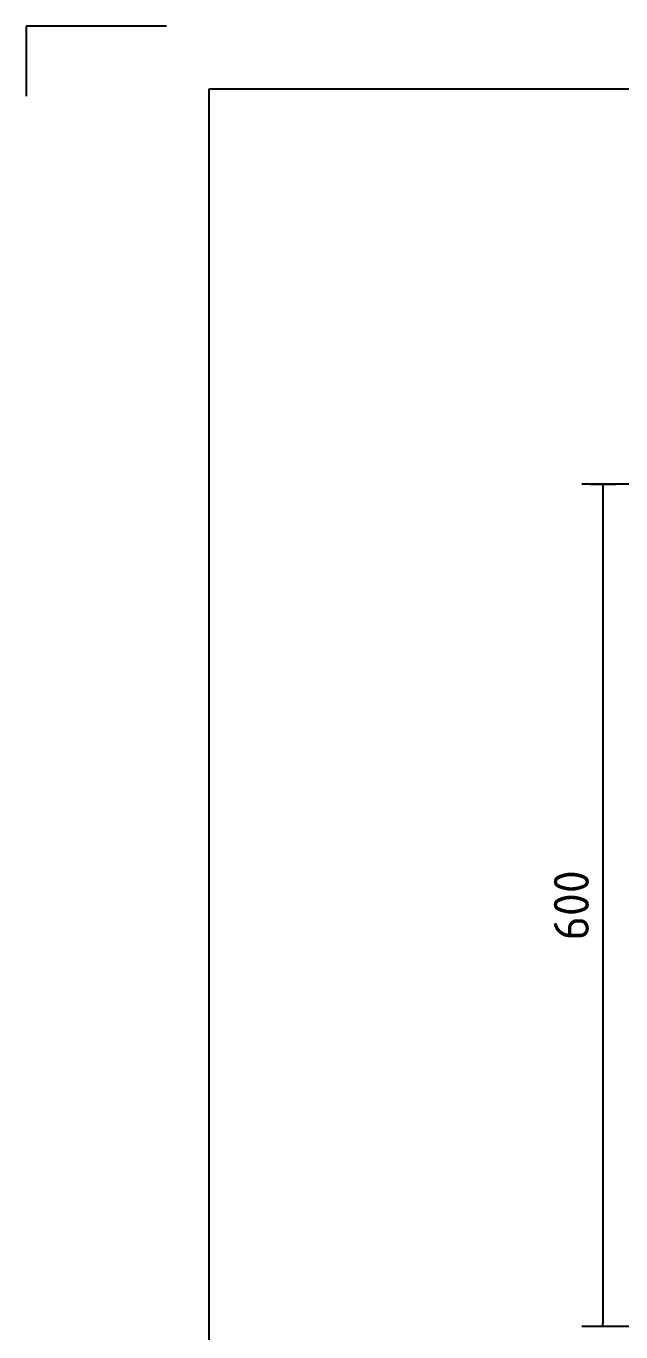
# Model space of a CAD drawing. Header units: millimetres. Extents: x 0 to 420, y 0 to 297.
# Drawn here: x 0 to 42.3, y 204 to 297 of the extents above; entities that cross this region are included whole.
import ezdxf
from ezdxf.enums import TextEntityAlignment as Align

# ---------------------------------------------------------------- set-up
doc = ezdxf.new("R2010")
doc.units = ezdxf.units.MM
doc.header["$LTSCALE"] = 10
for name, color, linetype in [('T25', 1, 'Continuous'), ('TBLK18', 4, 'Continuous'), ('TBLK25', 1, 'Continuous'), ('TBLK35', 3, 'Continuous'), ('TBLK50', 7, 'Continuous')]:
    doc.layers.add(name, color=color, linetype=linetype)
doc.styles.add('ISO', font='iso3098b')
doc.dimstyles.new('signsdim', dxfattribs={"dimtxt": 2.5, "dimasz": 0.2, "dimexe": 1.5, "dimexo": 2, "dimgap": 1, "dimtad": 1, "dimlfac": 10, "dimrnd": 1, "dimtxsty": 'ISO', "dimblk": 'SGNDIM', "dimcen": 2.5, "dimse2": 1, "dimadec": 0, "dimazin": 0, "dimtfac": 1, "dimtix": 1, "dimtmove": 0, "dimatfit": 3, "dimfxl": 1, "dimarcsym": 0})

# ---------------------------------------------------------------- blocks, each defined once
blk = doc.blocks.new('A3BBLK')
at = {"layer": 'TBLK25'}
for p, q in [((10, 297), (0, 297)), ((0, 297), (0, 292))]:
    blk.add_line(p, q, dxfattribs=at)
at = {"layer": 'TBLK50'}
for p, q in [((415.5, 292.5), (13, 292.5)), ((13, 292.5), (13, 4.5))]:
    blk.add_line(p, q, dxfattribs=at)
blk = doc.blocks.new('a3_in_vtblk std dwg')
blk.add_blockref('A3BBLK', (0, 0))
at = {"layer": 'TBLK18', "style": 'ISO'}
blk.add_attdef('MR_DIRECTORATE', text='', height=1.5, dxfattribs=at).set_placement((381.5, 68.119), align=Align.CENTER)
for tag, p in [('STREET_NAME', (355.514, 62.1)), ('SUBURB_POSTCODE', (388.488, 62.1)), ('TELEPHONE_NO.', (368.306, 59.836)), ('FAX_NO.', (393.555, 59.836))]:
    blk.add_attdef(tag, p, '', height=1.5, dxfattribs=at)
at = {"layer": 'TBLK25', "style": 'ISO'}
for tag, height, p in [('MR_BRANCH', 2, (381.5, 65.199)), ('ROAD_SECTION', 1.75, (384.5, 29.162)), ('SLK', 1.75, (384.5, 26.108)), ('CHAINAGE', 1.75, (384.5, 19.205))]:
    blk.add_attdef(tag, text='', height=height, dxfattribs=at).set_placement(p, align=Align.CENTER)
for tag, p, height in [('FILE_NUMBER', (371.773, 54.237), 2.5), ('DESIGNED_/_DRAWN', (371.773, 49.487), 2), ('VERIFIED', (371.773, 44.487), 2), ('APPROVED', (371.773, 39.487), 2), ('LOCAL_AUTHORITY', (370.48, 16.733), 1.25)]:
    blk.add_attdef(tag, p, '', height=height, dxfattribs=at)
at = {"layer": 'TBLK35', "style": 'ISO', "width": 0.9}
for tag, p in [('ROAD_PROJECT&NUMBER', (384.5, 32.231)), ('DRAWING_DESCRIPTION', (384.5, 22.288))]:
    blk.add_attdef(tag, text='', height=2.5, dxfattribs=at).set_placement(p, align=Align.CENTER)
at = {"layer": 'TBLK50', "style": 'ISO'}
blk.add_attdef('MRWA_DRG_NUMBER', (356.288, 6.085), '', height=5, dxfattribs=at)
blk = doc.blocks.new('SGNDIM')
for p, q in [((0, 0), (-1, 0)), ((0, 4.5), (0, -4.5))]:
    blk.add_line(p, q)
blk = doc.blocks.new('*D19')
at = {"layer": 'Defpoints', "color": 0, "transparency": 16777216}
for p in [(54.412, 264.365), (41.065, 204.365), (50.954, 204.365)]:
    blk.add_point(p, dxfattribs=at)
at = {"layer": 'T25', "color": 0, "lineweight": -2, "transparency": 16777216}
for p, q in [((52.412, 264.365), (39.565, 264.365)), ((41.065, 264.165), (41.065, 204.565)), ((48.954, 204.365), (39.565, 204.365))]:
    blk.add_line(p, q, dxfattribs=at)
at = {"layer": 'T25', "color": 0, "lineweight": -2, "transparency": 16777216, "xscale": 0.2, "yscale": 0.2, "zscale": 0.2}
for p, rotation in [((41.065, 264.365), 90), ((41.065, 204.365), 270)]:
    blk.add_blockref('SGNDIM', p, dxfattribs=dict(at, rotation=rotation))
at = {"layer": 'T25', "color": 0, "transparency": 16777216, "insert": (38.815, 234.365), "char_height": 2.5, "attachment_point": 5, "rotation": 90, "style": 'ISO'}
blk.add_mtext('600', dxfattribs=at)

msp = doc.modelspace()

# ---------------------------------------------------------------- block references
msp.add_blockref('a3_in_vtblk std dwg', (0, 0))

# ---------------------------------------------------------------- dimensions: what is measured, and where the dimension line sits
at = {"layer": 'T25'}
dim = msp.add_linear_dim(base=(41.065, 204.3647), p1=(54.4123, 264.3647), p2=(50.9539, 204.3647), angle=90, dimstyle='signsdim', override={"dimse2": 0}, dxfattribs=at)
dim.commit()
dim.dimension.update_dxf_attribs({"geometry": '*D19', "text_midpoint": (38.815, 234.3647)})

doc.saveas('drawing.dxf')
